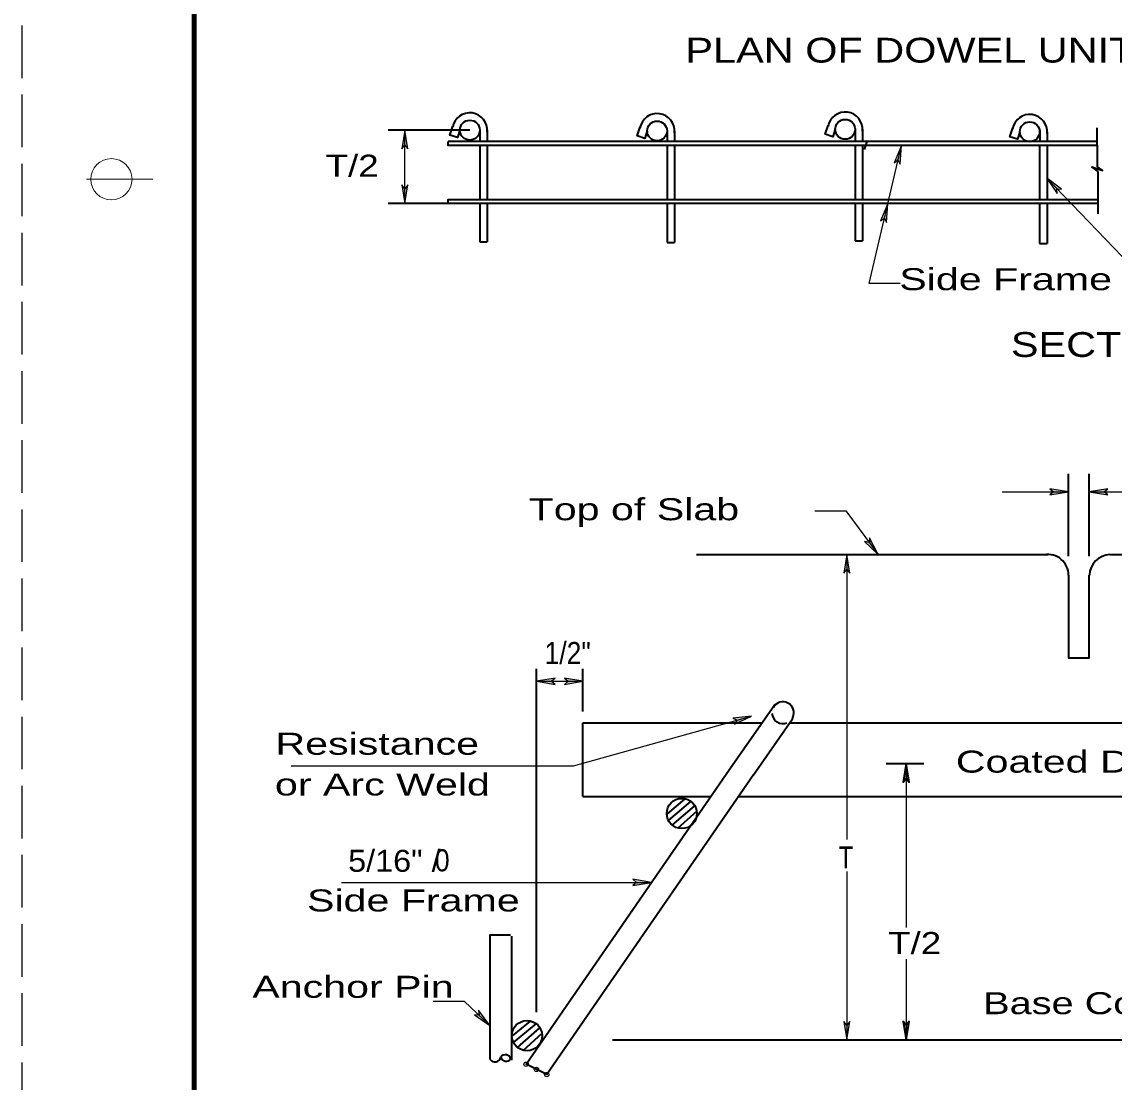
# Model space of a CAD drawing. Extents: x 36.9 to 72.2, y 19.2 to 41.2.
# Drawn here: x 38.47 to 45.08, y 28.52 to 34.93 of the extents above; entities that cross this region are included whole.
import ezdxf

# ---------------------------------------------------------------- set-up
doc = ezdxf.new("R2010")
doc.units = 0
doc.header["$LTSCALE"] = 0.053
doc.header["$PDMODE"] = 32
doc.header["$PDSIZE"] = 0.0265
doc.linetypes.add('LONG_DASHED', pattern=[7.5, 6, -1.5])
doc.layers.add('1', color=7, linetype='Continuous', lineweight=40)
doc.layers.add('61', color=7, linetype='Continuous', lineweight=25)
doc.layers.add('60', color=7, linetype='Continuous')

msp = doc.modelspace()

# ---------------------------------------------------------------- hatches: boundary and pattern name
at = {"layer": '61'}
for points in [[(40.78458, 34.2785), (40.76583, 34.166), (40.78458, 34.1885), (40.80333, 34.166)], [(43.78792, 34.18617), (43.744, 34.08092), (43.76742, 34.09858), (43.7805, 34.07242)], [(44.66708, 33.99017), (44.73033, 33.89525), (44.72858, 33.9245), (44.75767, 33.92083)], [(40.78458, 33.8345), (40.80333, 33.947), (40.78458, 33.9245), (40.76583, 33.947)], [(43.70567, 33.8345), (43.66175, 33.72925), (43.68517, 33.74692), (43.69825, 33.72067)], [(44.79942, 32.09142), (44.68692, 32.11017), (44.70942, 32.09142), (44.68692, 32.07267)], [(44.92442, 32.09142), (45.03692, 32.07267), (45.01442, 32.09142), (45.03692, 32.11017)], [(43.64792, 31.71242), (43.59608, 31.814), (43.59442, 31.78475), (43.56592, 31.79167)], [(43.45825, 31.71242), (43.4395, 31.59992), (43.45825, 31.62242), (43.477, 31.59992)], [(41.58042, 30.94592), (41.69292, 30.92717), (41.67042, 30.94592), (41.69292, 30.96467)], [(41.86192, 30.94592), (41.74942, 30.96467), (41.77192, 30.94592), (41.74942, 30.92717)], [(42.88142, 30.73533), (42.768, 30.72317), (42.79467, 30.71117), (42.77808, 30.687)], [(43.81692, 30.44892), (43.79817, 30.33642), (43.81692, 30.35892), (43.83567, 30.33642)], [(42.27642, 29.73), (42.16392, 29.74875), (42.18642, 29.73), (42.16392, 29.71125)], [(41.29942, 28.86517), (41.2305, 28.95608), (41.234, 28.92692), (41.20475, 28.92875)], [(43.45825, 28.77683), (43.477, 28.88933), (43.45825, 28.86683), (43.4395, 28.88933)], [(43.81692, 28.77683), (43.83567, 28.88933), (43.81692, 28.86683), (43.79817, 28.88933)]]:
    msp.add_hatch(color=256, dxfattribs=at).paths.add_polyline_path(points)

# ---------------------------------------------------------------- linework, layer by layer
at = {"layer": '1', "linetype": 'LONG_DASHED', "lineweight": 25}
msp.add_line((38.46725, 41.18142), (38.46725, 19.18142), dxfattribs=at)
at = {"layer": '1', "lineweight": 158}
msp.add_line((39.50892, 40.68142), (39.50892, 19.68142), dxfattribs=at)
at = {"layer": '1'}
for p, q in [((41.23742, 34.2785), (41.23742, 34.21067)), ((41.28242, 34.2785), (41.28242, 34.21067)), ((42.37042, 34.27375), (42.37042, 34.21067)), ((42.41542, 34.27375), (42.41542, 34.21067)), ((43.50817, 34.28342), (43.50817, 34.21067)), ((43.55317, 34.28342), (43.55317, 34.21067)), ((44.62533, 34.27925), (44.62533, 34.21067)), ((44.66975, 34.26858), (44.66975, 34.21067)), ((44.97275, 34.18842), (44.97275, 34.29258)), ((44.97358, 34.21067), (41.04658, 34.21067)), ((41.23742, 34.18617), (41.23742, 33.85892)), ((41.28242, 34.22917), (41.28242, 34.22608)), ((41.28242, 34.18617), (41.28242, 33.85892)), ((42.37042, 34.18142), (42.37042, 33.85892)), ((42.41542, 34.22442), (42.41542, 34.22133)), ((42.41542, 34.18142), (42.41542, 33.85892)), ((43.50817, 34.18617), (43.50817, 33.85892)), ((43.55317, 34.18617), (43.55317, 33.85892)), ((43.56525, 34.16208), (43.58325, 34.21608)), ((43.56525, 34.16208), (43.58325, 34.21608)), ((43.56525, 34.16208), (43.58325, 34.21608)), ((44.62475, 34.18617), (44.62475, 33.85892)), ((44.66975, 34.18617), (44.66975, 33.85892)), ((44.97258, 34.05592), (45.00767, 34.03167)), ((44.97658, 34.02908), (44.97658, 33.93408)), ((44.97658, 33.93142), (44.97658, 33.882)), ((41.23742, 33.8345), (41.23742, 33.6035)), ((41.28242, 33.8345), (41.28242, 33.6035)), ((42.37042, 33.8345), (42.37042, 33.59875)), ((42.41542, 33.8345), (42.41542, 33.59875)), ((43.50817, 33.8345), (43.50817, 33.60842)), ((43.55317, 33.8345), (43.55317, 33.60842)), ((44.62475, 33.8345), (44.62475, 33.59358)), ((44.66975, 33.8345), (44.66975, 33.59358)), ((44.97658, 33.882), (44.97658, 33.77342)), ((41.23742, 33.6035), (41.28242, 33.6035)), ((41.23742, 33.6035), (41.28242, 33.6035)), ((41.23742, 33.6035), (41.28242, 33.6035)), ((41.23742, 33.6035), (41.28242, 33.6035)), ((42.37033, 33.59867), (42.41533, 33.59867)), ((42.37033, 33.59867), (42.41533, 33.59867)), ((42.37033, 33.59867), (42.41533, 33.59867)), ((42.37033, 33.59867), (42.41533, 33.59867)), ((43.50808, 33.60842), (43.55308, 33.60842)), ((43.50808, 33.60842), (43.55308, 33.60842)), ((43.50808, 33.60842), (43.55308, 33.60842)), ((43.50808, 33.60842), (43.55308, 33.60842)), ((44.62475, 33.59358), (44.66975, 33.59358)), ((44.62475, 33.59358), (44.66975, 33.59358)), ((44.62475, 33.59358), (44.66975, 33.59358)), ((44.62475, 33.59358), (44.66975, 33.59358)), ((42.54942, 31.71242), (44.23692, 31.71242)), ((44.23692, 31.71242), (44.67442, 31.71242)), ((45.04942, 31.71242), (46.92442, 31.71242)), ((42.76792, 30.44267), (43.01875, 30.8)), ((43.01875, 30.8), (43.03367, 30.80975)), ((43.12958, 30.71833), (43.13433, 30.73517)), ((41.86192, 30.69542), (42.94533, 30.69542)), ((42.89292, 30.38017), (43.12958, 30.71833)), ((43.1135, 30.69542), (46.29875, 30.69542)), ((41.86192, 30.2495), (42.63467, 30.2495)), ((42.47875, 30.23492), (42.37033, 30.14492)), ((42.379, 30.10408), (42.51492, 30.21867)), ((42.80283, 30.2495), (46.73542, 30.2495)), ((42.40242, 30.07483), (42.53808, 30.19342)), ((42.43675, 30.05683), (42.55075, 30.16092)), ((41.43033, 29.40542), (41.43033, 28.65542)), ((41.54217, 28.89142), (41.43375, 28.80142)), ((41.44242, 28.76058), (41.57833, 28.87517)), ((41.46592, 28.73133), (41.6015, 28.84992)), ((41.50017, 28.71333), (41.61417, 28.81742)), ((42.041, 28.77683), (47.46117, 28.77683))]:
    msp.add_line(p, q, dxfattribs=at)
at = {"layer": '1', "lineweight": 13}
msp.add_line((39.25892, 33.98142), (38.85892, 33.98142), dxfattribs=at)
at = {"layer": '1'}
for points in [[(41.11742, 34.2785), (41.10242, 34.2335), (41.05742, 34.2485), (41.07542, 34.3025)], [(41.11742, 34.2785), (41.10242, 34.2335), (41.05742, 34.2485), (41.07542, 34.3025)], [(41.11742, 34.2785), (41.10242, 34.2335), (41.05742, 34.2485), (41.07542, 34.3025)], [(41.11742, 34.2785), (41.10242, 34.2335), (41.05742, 34.2485), (41.07542, 34.3025)], [(42.25033, 34.27375), (42.23533, 34.22875), (42.19033, 34.24375), (42.20833, 34.29775)], [(42.25033, 34.27375), (42.23533, 34.22875), (42.19033, 34.24375), (42.20833, 34.29775)], [(42.25033, 34.27375), (42.23533, 34.22875), (42.19033, 34.24375), (42.20833, 34.29775)], [(42.25033, 34.27375), (42.23533, 34.22875), (42.19033, 34.24375), (42.20833, 34.29775)], [(43.38808, 34.28342), (43.37308, 34.23842), (43.32808, 34.25342), (43.34608, 34.30742)], [(43.38808, 34.28342), (43.37308, 34.23842), (43.32808, 34.25342), (43.34608, 34.30742)], [(43.38808, 34.28342), (43.37308, 34.23842), (43.32808, 34.25342), (43.34608, 34.30742)], [(43.38808, 34.28342), (43.37308, 34.23842), (43.32808, 34.25342), (43.34608, 34.30742)], [(44.50475, 34.26858), (44.48975, 34.22358), (44.44475, 34.23858), (44.46275, 34.29258)], [(44.50475, 34.26858), (44.48975, 34.22358), (44.44475, 34.23858), (44.46275, 34.29258)], [(44.50475, 34.26858), (44.48975, 34.22358), (44.44475, 34.23858), (44.46275, 34.29258)], [(44.50475, 34.26858), (44.48975, 34.22358), (44.44475, 34.23858), (44.46275, 34.29258)], [(44.97358, 34.18617), (41.04658, 34.18617), (41.0465, 34.21067)], [(44.97258, 34.18808), (44.97258, 34.09767), (44.97258, 34.05592)], [(45.00767, 34.03167), (44.94017, 34.05467), (44.97658, 34.02908)], [(44.9775, 33.8345), (41.04658, 33.8345), (41.0465, 33.85892), (44.97883, 33.85892)], [(44.79942, 31.58742), (44.79942, 31.08742), (44.92442, 31.08742), (44.92442, 31.58742)], [(41.86192, 30.2495), (41.86192, 30.64842), (41.86192, 30.69542)], [(42.89292, 30.38017), (41.64292, 28.56767), (41.51792, 28.63017), (42.76792, 30.44267)], [(41.42442, 29.41125), (41.29942, 29.41125), (41.29942, 28.66125)]]:
    msp.add_lwpolyline(points, dxfattribs=at)
for centre, radius in [((41.17737, 34.27854), 0.06), ((41.17737, 34.27854), 0.06), ((41.17737, 34.27854), 0.06), ((41.17737, 34.27854), 0.06), ((41.17737, 34.27854), 0.06), ((42.31034, 34.27376), 0.06), ((42.31034, 34.27376), 0.06), ((42.31034, 34.27376), 0.06), ((42.31034, 34.27376), 0.06), ((42.31034, 34.27376), 0.06), ((43.44808, 34.28342), 0.06), ((43.44808, 34.28342), 0.06), ((43.44808, 34.28342), 0.06), ((43.44808, 34.28342), 0.06), ((43.44808, 34.28342), 0.06), ((44.56474, 34.26861), 0.06), ((44.56474, 34.26861), 0.06), ((44.56474, 34.26861), 0.06), ((44.56474, 34.26861), 0.06), ((42.45994, 30.14652), 0.09144), ((41.52338, 28.80302), 0.09144)]:
    msp.add_circle(centre, radius, dxfattribs=at)
at = {"layer": '1', "lineweight": 13}
msp.add_circle((39.00892, 33.98142), 0.125, dxfattribs=at)
at = {"layer": '1'}
for centre, radius, start, end in [((41.17737, 34.27854), 0.105, 354.15129, 170.42889), ((41.17737, 34.27854), 0.105, 354.15129, 170.42889), ((41.17737, 34.27854), 0.105, 354.15129, 170.42889), ((41.17737, 34.27854), 0.105, 354.15129, 170.42889), ((42.31034, 34.27376), 0.105, 354.15129, 170.42889), ((42.31034, 34.27376), 0.105, 354.15129, 170.42889), ((42.31034, 34.27376), 0.105, 354.15129, 170.42889), ((42.31034, 34.27376), 0.105, 354.15129, 170.42889), ((43.44808, 34.28342), 0.105, 354.15129, 170.42889), ((43.44808, 34.28342), 0.105, 354.15129, 170.42889), ((43.44808, 34.28342), 0.105, 354.15129, 170.42889), ((43.44808, 34.28342), 0.105, 354.15129, 170.42889), ((44.56474, 34.26861), 0.105, 354.15129, 170.42889), ((44.56474, 34.26861), 0.105, 354.15129, 170.42889), ((44.56474, 34.26861), 0.105, 354.15129, 170.42889), ((44.56474, 34.26861), 0.105, 354.15129, 170.42889), ((44.67444, 31.58746), 0.125, 0, 99.81479), ((45.05625, 31.58083), 0.13106, 92.96281, 177.12269), ((43.07125, 30.75527), 0.06605, 335.17065, 150.26183), ((43.07125, 30.75527), 0.06605, 183.13193, 291.78127), ((41.39218, 28.65435), 0.03299, 12.10818, 145.27196), ((41.33003, 28.67946), 0.0356, 210.73813, 349.77551), ((41.39791, 28.68302), 0.0343, 196.73464, 320.64549)]:
    msp.add_arc(centre, radius, start, end, dxfattribs=at)
at = {"layer": '61', "lineweight": 35}
for p, q in [((41.17742, 34.2785), (40.6835, 34.2785)), ((41.04658, 33.8345), (40.6835, 33.8345)), ((44.79942, 31.70325), (44.79942, 32.20092)), ((44.92442, 31.70325), (44.92442, 32.20092)), ((41.58042, 28.944), (41.58042, 31.02167)), ((41.86192, 30.76392), (41.86192, 31.02167)), ((43.69683, 30.44892), (43.9245, 30.44892))]:
    msp.add_line(p, q, dxfattribs=at)
at = {"layer": '61'}
for p, q in [((40.78458, 33.8345), (40.78458, 34.2785)), ((43.59242, 33.35033), (43.78792, 34.18617)), ((45.28467, 33.34517), (44.66975, 33.98658)), ((43.77992, 33.35033), (43.59242, 33.35033)), ((44.39867, 32.09142), (44.79942, 32.09142)), ((44.92442, 32.09142), (45.36867, 32.09142)), ((43.45825, 31.71242), (43.45825, 29.98858)), ((41.58042, 30.94592), (41.86192, 30.94592)), ((41.80467, 30.435), (42.88142, 30.73533)), ((40.09583, 30.435), (41.80467, 30.435)), ((43.81692, 30.44892), (43.81692, 29.45617)), ((43.45825, 29.79475), (43.45825, 28.77683)), ((40.40175, 29.73), (42.27642, 29.73)), ((43.81692, 29.26517), (43.81692, 28.77683))]:
    msp.add_line(p, q, dxfattribs=at)
for points in [[(40.78458, 34.2785), (40.76583, 34.166), (40.78458, 34.1885), (40.80333, 34.166)], [(43.78792, 34.18617), (43.744, 34.08092), (43.76742, 34.09858), (43.7805, 34.07242)], [(44.66708, 33.99017), (44.73033, 33.89525), (44.72858, 33.9245), (44.75767, 33.92083)], [(40.78458, 33.8345), (40.80333, 33.947), (40.78458, 33.9245), (40.76583, 33.947)], [(43.70567, 33.8345), (43.66175, 33.72925), (43.68517, 33.74692), (43.69825, 33.72067)], [(44.79942, 32.09142), (44.68692, 32.11017), (44.70942, 32.09142), (44.68692, 32.07267)], [(44.92442, 32.09142), (45.03692, 32.07267), (45.01442, 32.09142), (45.03692, 32.11017)], [(43.64792, 31.71242), (43.59608, 31.814), (43.59442, 31.78475), (43.56592, 31.79167)], [(43.45825, 31.71242), (43.4395, 31.59992), (43.45825, 31.62242), (43.477, 31.59992)], [(41.58042, 30.94592), (41.69292, 30.92717), (41.67042, 30.94592), (41.69292, 30.96467)], [(41.86192, 30.94592), (41.74942, 30.96467), (41.77192, 30.94592), (41.74942, 30.92717)], [(42.88142, 30.73533), (42.768, 30.72317), (42.79467, 30.71117), (42.77808, 30.687)], [(42.27642, 29.73), (42.16392, 29.74875), (42.18642, 29.73), (42.16392, 29.71125)], [(41.29942, 28.86517), (41.2305, 28.95608), (41.234, 28.92692), (41.20475, 28.92875)], [(43.45825, 28.77683), (43.477, 28.88933), (43.45825, 28.86683), (43.4395, 28.88933)]]:
    msp.add_lwpolyline(points, close=True, dxfattribs=at)
for points in [[(43.26458, 31.97692), (43.45208, 31.97692), (43.64792, 31.71242)], [(40.95642, 29.01192), (41.14392, 29.01192), (41.29942, 28.86517)]]:
    msp.add_lwpolyline(points, dxfattribs=at)
at = {"layer": '61', "lineweight": 35}
for points in [[(43.81692, 30.44892), (43.79817, 30.33642), (43.81692, 30.35892), (43.83567, 30.33642)], [(43.81692, 28.77683), (43.83567, 28.88933), (43.81692, 28.86683), (43.79817, 28.88933)]]:
    msp.add_lwpolyline(points, close=True, dxfattribs=at)
at = {"layer": '61'}
for p in [(41.51792, 28.63017), (41.58042, 28.59892), (41.64292, 28.56767)]:
    msp.add_point(p, dxfattribs=at)

# ---------------------------------------------------------------- texts
at = {"layer": '1', "width": 0.9}
msp.add_text('0', height=0.133, dxfattribs=at).set_placement((40.966, 29.7965))
at = {"layer": '60'}
for s, height, width, p in [('PLAN OF DOWEL UNIT FOR CONTRACTION JOINT', 0.15, 1.25, (42.48167, 34.68708)), ('T/2', 0.133, 1.25, (40.30492, 33.99692)), ('Side Frame', 0.133, 1.4, (43.7755, 33.31075)), ('SECTION B-B', 0.15, 1.25, (44.45042, 32.90717)), ('Top of Slab', 0.133, 1.4, (41.53317, 31.91967)), ('1/2"', 0.133, 0.9, (41.62975, 31.0505)), ('Resistance', 0.133, 1.4, (40.00133, 30.5015)), ('Coated Dowel Bar', 0.133, 1.4, (44.11767, 30.39342)), ('or Arc Weld', 0.133, 1.4, (39.99833, 30.25508)), ('T', 0.133, 0.8, (43.40908, 29.81408)), ('5/16" / ', 0.133, 1.1, (40.44142, 29.79358)), ('Side Frame', 0.133, 1.4, (40.19242, 29.55392)), ('T/2', 0.133, 1.25, (43.70775, 29.29633)), ('Anchor Pin', 0.133, 1.4, (39.86133, 29.03167)), ('Base Course', 0.133, 1.35, (44.283, 28.93267))]:
    msp.add_text(s, height=height, dxfattribs=dict(at, width=width)).set_placement(p)

doc.saveas('drawing.dxf')
